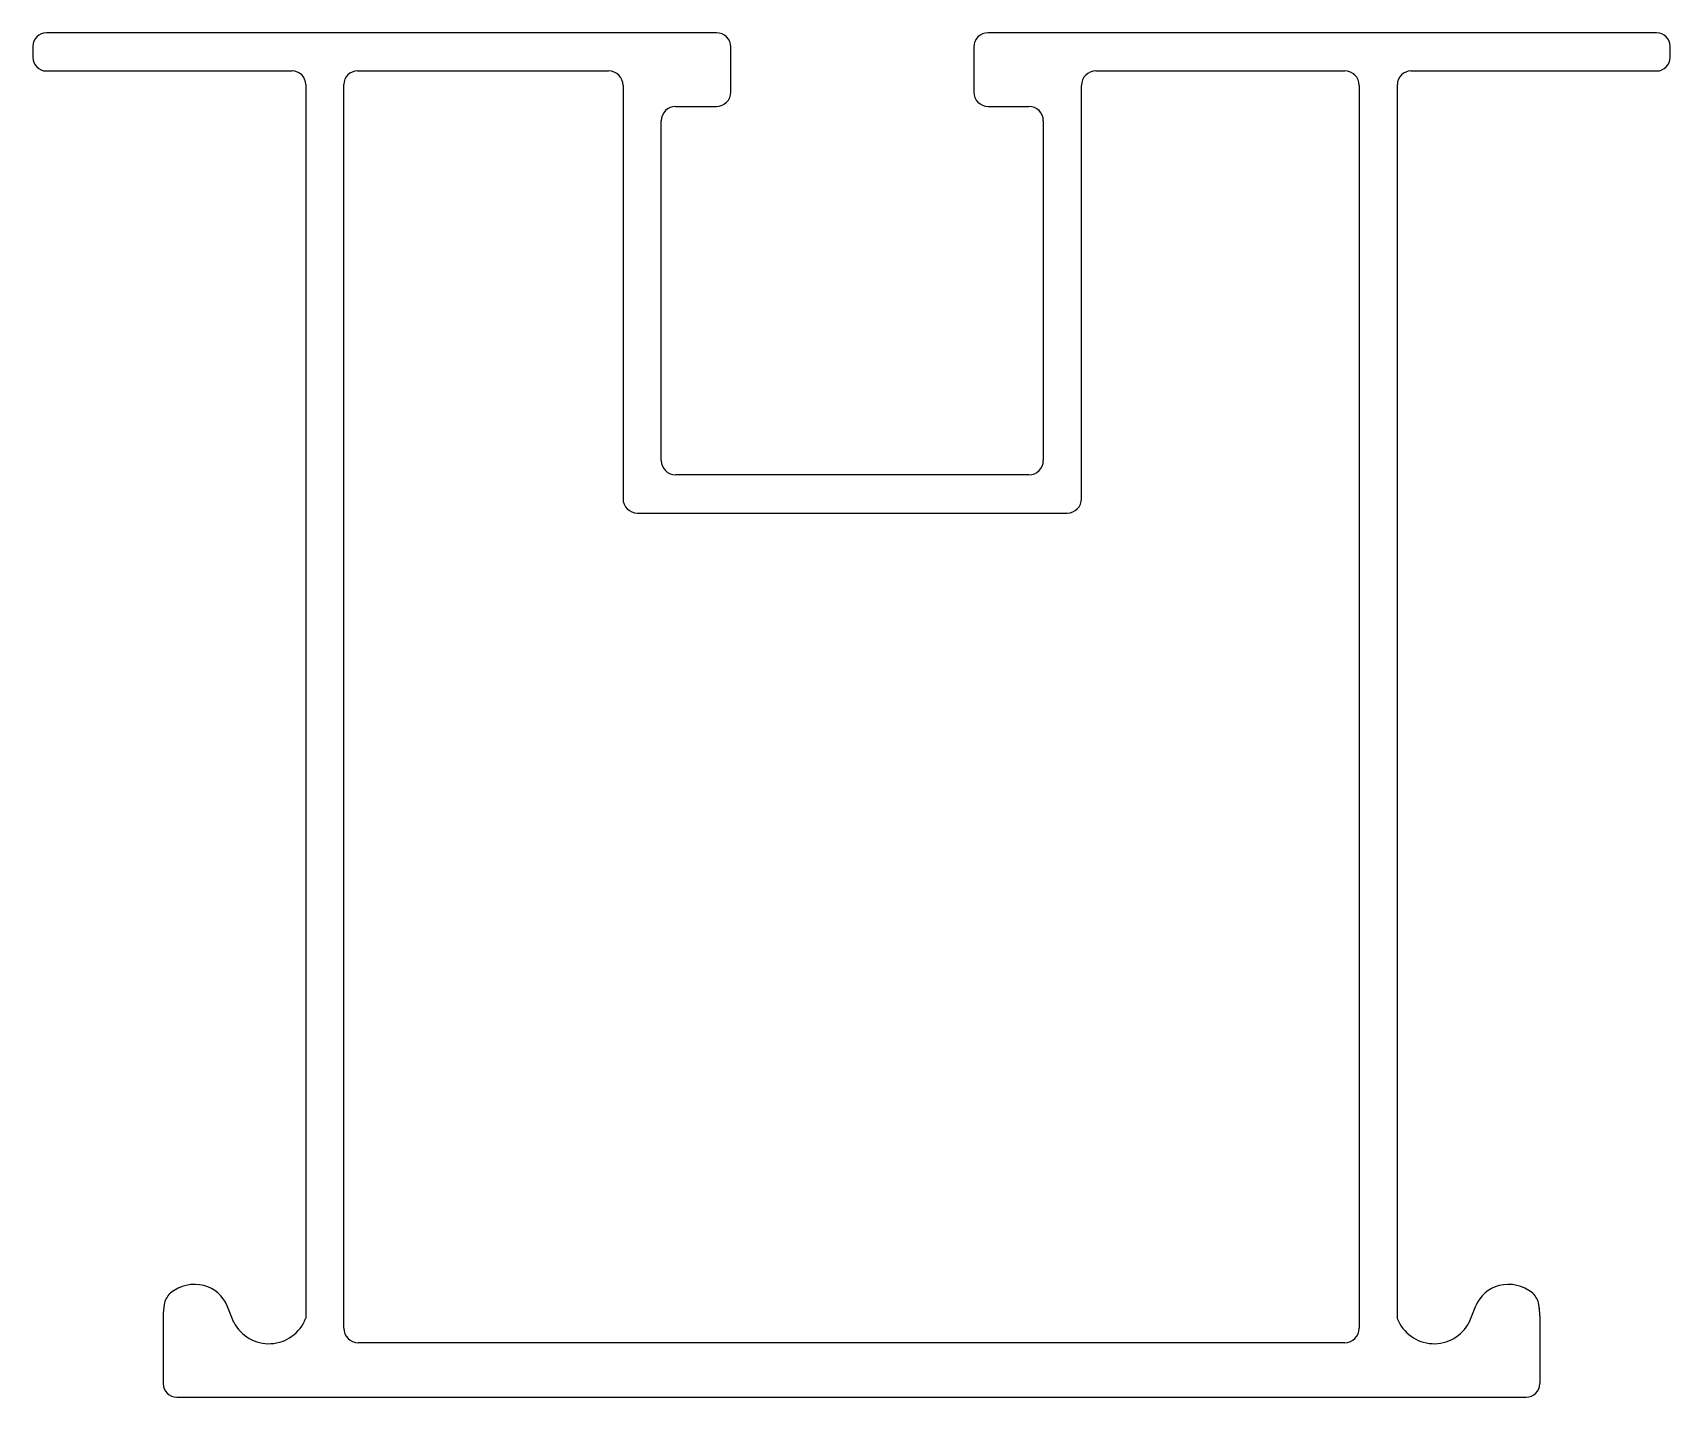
# Model space of a CAD drawing. Extents: x 2637.1 to 2697.1, y 1543.1 to 1593.1.
import ezdxf

# ---------------------------------------------------------------- set-up
doc = ezdxf.new("R2010")
doc.units = 0
doc.layers.get('0').update_dxf_attribs({"linetype": 'CONTINUOUS'})

msp = doc.modelspace()

# ---------------------------------------------------------------- linework, layer by layer
for p, q in [((2662.18, 1593.132), (2637.63, 1593.132)), ((2696.63, 1593.132), (2672.136, 1593.132)), ((2637.13, 1592.632), (2637.13, 1592.232)), ((2662.708, 1590.96), (2662.708, 1592.604)), ((2671.608, 1592.604), (2671.608, 1590.96)), ((2697.13, 1592.232), (2697.13, 1592.632)), ((2637.63, 1591.732), (2646.63, 1591.732)), ((2647.13, 1591.232), (2647.13, 1546.013)), ((2648.53, 1545.66), (2648.53, 1591.232)), ((2649.03, 1591.732), (2658.23, 1591.732)), ((2658.758, 1591.204), (2658.758, 1576.06)), ((2675.558, 1576.06), (2675.558, 1591.204)), ((2676.086, 1591.732), (2685.202, 1591.732)), ((2685.73, 1591.204), (2685.73, 1545.66)), ((2687.13, 1546.013), (2687.13, 1591.232)), ((2687.63, 1591.732), (2696.63, 1591.732)), ((2660.686, 1590.432), (2662.18, 1590.432)), ((2672.136, 1590.432), (2673.63, 1590.432)), ((2660.158, 1577.46), (2660.158, 1589.904)), ((2674.158, 1589.904), (2674.158, 1577.46)), ((2673.63, 1576.932), (2660.686, 1576.932)), ((2659.286, 1575.532), (2675.03, 1575.532)), ((2644.495, 1545.877), (2644.252, 1546.479)), ((2689.764, 1545.877), (2690.007, 1546.479)), ((2641.911, 1546.11), (2641.911, 1543.632)), ((2692.348, 1546.11), (2692.348, 1543.632)), ((2685.202, 1545.132), (2649.057, 1545.132)), ((2642.411, 1543.132), (2691.848, 1543.132))]:
    msp.add_line(p, q)
at = {"color": 1}
for p, q in [((2641.927, 1546.392), (2641.924, 1546.366)), ((2692.332, 1546.392), (2692.335, 1546.366))]:
    msp.add_line(p, q, dxfattribs=at)
for centre, radius, start, end in [((2637.63, 1592.632), 0.5, 90, 180), ((2662.18, 1592.604), 0.528, 0, 90), ((2672.136, 1592.604), 0.528, 90, 180), ((2696.63, 1592.632), 0.5, 0, 90), ((2637.63, 1592.232), 0.5, 180, 270), ((2696.63, 1592.232), 0.5, 270, 360), ((2646.63, 1591.232), 0.5, 0, 90), ((2649.03, 1591.232), 0.5, 90, 180), ((2658.23, 1591.204), 0.528, 0, 90), ((2676.086, 1591.204), 0.528, 90, 180), ((2685.202, 1591.204), 0.528, 0, 90), ((2687.63, 1591.232), 0.5, 90, 180), ((2662.18, 1590.96), 0.528, 270, 360), ((2672.136, 1590.96), 0.528, 180, 270), ((2660.686, 1589.904), 0.528, 90, 180), ((2673.63, 1589.904), 0.528, 0, 90), ((2660.686, 1577.46), 0.528, 180, 270), ((2673.63, 1577.46), 0.528, 270, 360), ((2659.286, 1576.06), 0.528, 180, 270), ((2675.03, 1576.06), 0.528, 270, 360), ((2642.67, 1546.41), 0.734, 133.78257, 170.65805), ((2642.335, 1546.759), 0.25, 128.99823, 133.78257), ((2643.057, 1545.867), 1.398, 75.9066, 128.99823), ((2643.093, 1546.01), 1.25, 22.00669, 75.9066), ((2691.166, 1546.01), 1.25, 104.0934, 157.99331), ((2691.202, 1545.867), 1.398, 51.00177, 104.0934), ((2691.924, 1546.759), 0.25, 46.21743, 51.00177), ((2691.589, 1546.41), 0.734, 9.34195, 46.21743), ((2644.494, 1546.11), 2.582, 170.65805, 180), ((2689.765, 1546.11), 2.582, 0, 9.34195), ((2645.782, 1546.543), 1.448, 207.34872, 338.52752), ((2649.057, 1545.66), 0.528, 180, 270), ((2685.202, 1545.66), 0.528, 270, 360), ((2688.477, 1546.543), 1.448, 201.47248, 332.65128), ((2642.411, 1543.632), 0.5, 180, 270), ((2691.848, 1543.632), 0.5, 270, 0)]:
    msp.add_arc(centre, radius, start, end)

doc.saveas('drawing.dxf')
